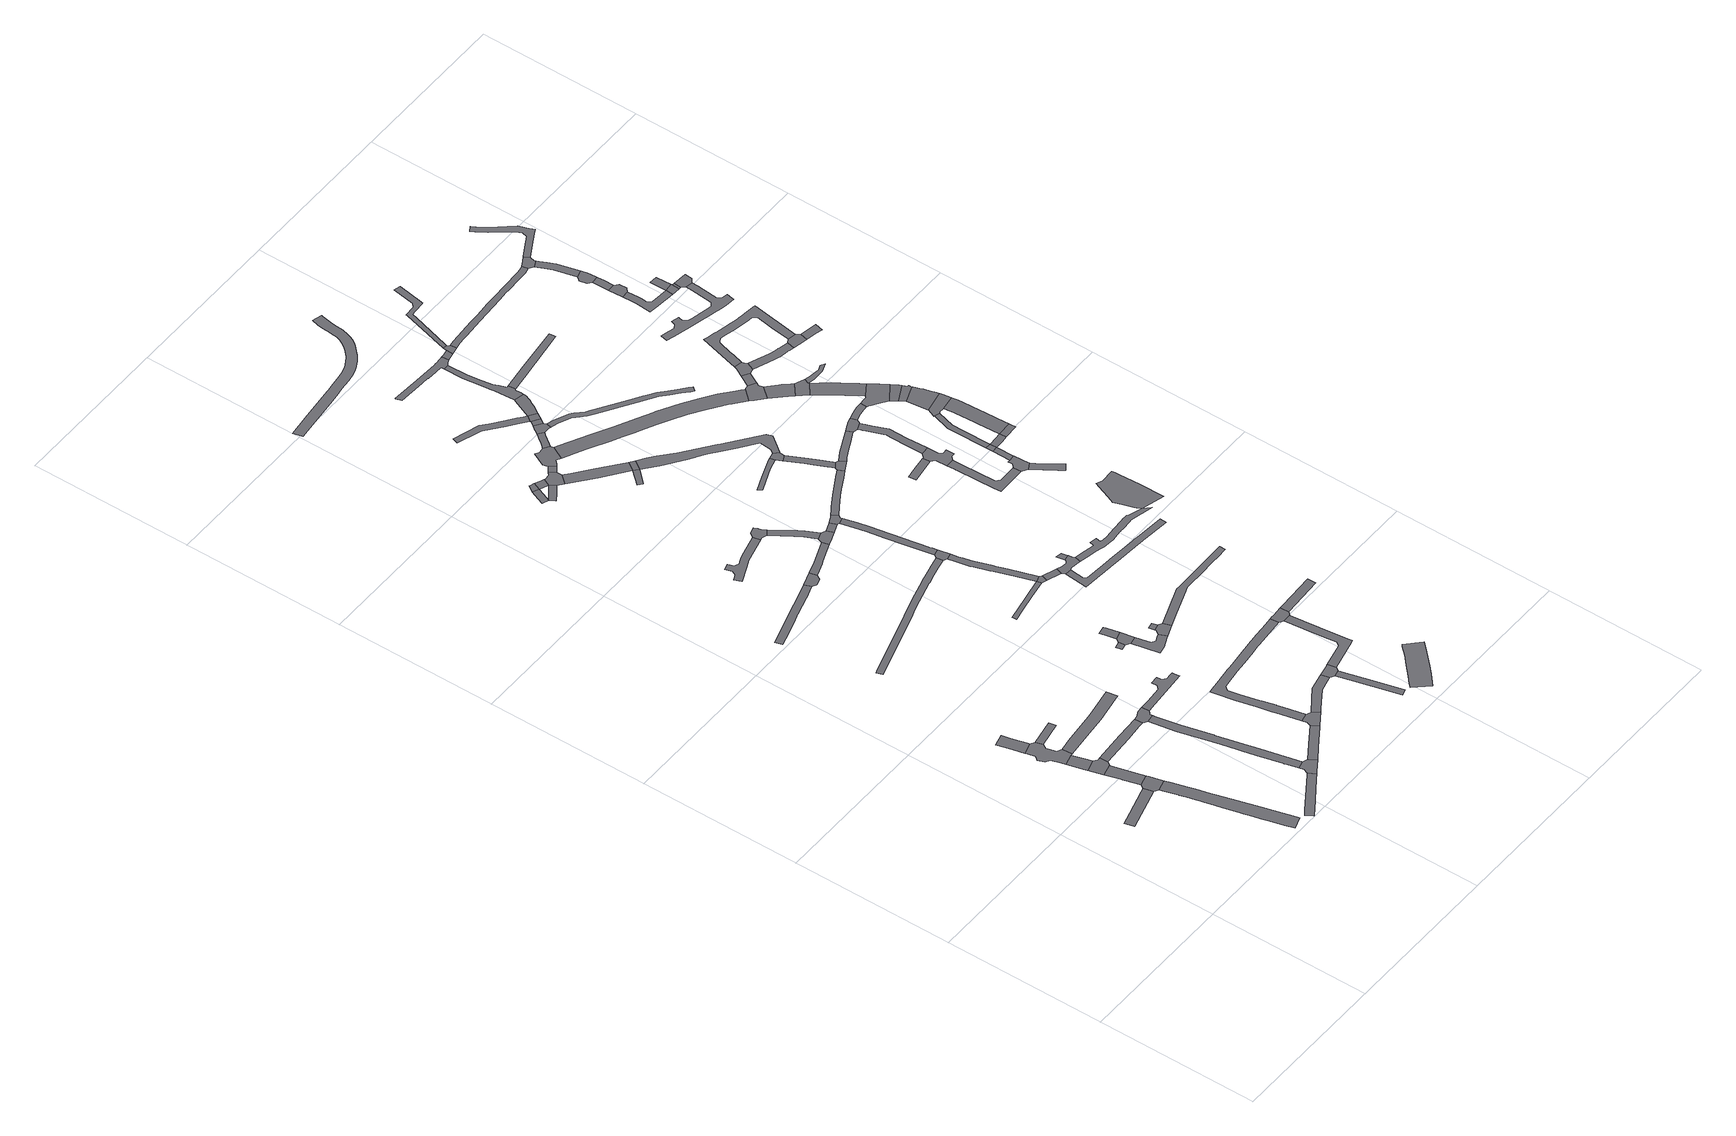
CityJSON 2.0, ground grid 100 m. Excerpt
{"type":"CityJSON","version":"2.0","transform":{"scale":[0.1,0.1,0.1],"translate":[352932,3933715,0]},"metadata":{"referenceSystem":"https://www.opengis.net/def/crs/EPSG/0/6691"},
"CityObjects":{
"road1":{"type":"Road","attributes":{"RoadStructureAttribute.sectionType":"1"},"geometry":[{"type":"MultiSurface","lod":"1","boundaries":[[[0,1,2,3,4,5]]]}]},
"road2":{"type":"Road","attributes":{"RoadStructureAttribute.sectionType":"1"},"geometry":[{"type":"MultiSurface","lod":"1","boundaries":[[[6,7,8,9,10,11,12,13,14,15,16,17,18,19,20,21,22,23,24,25,26,27,28,29,30,31,32,33,34,35]]]}]},
"road3":{"type":"Road","geometry":[{"type":"MultiSurface","lod":"1","boundaries":[[[36,2,1,6,35,37,38,39]]]}]},
"road4":{"type":"Road","attributes":{"RoadStructureAttribute.sectionType":"1"},"geometry":[{"type":"MultiSurface","lod":"1","boundaries":[[[40,41,42,43,44,45,46,36,39]]]}]},
"road5":{"type":"Road","attributes":{"RoadStructureAttribute.sectionType":"1"},"geometry":[{"type":"MultiSurface","lod":"1","boundaries":[[[47,48,49,50,51,52]]]}]},
"road6":{"type":"Road","geometry":[{"type":"MultiSurface","lod":"1","boundaries":[[[51,43,42,53,54,55,52]]]}]},
"road7":{"type":"Road","geometry":[{"type":"MultiSurface","lod":"1","boundaries":[[[56,57,58,59,60,61,62,63,64,65,66,67,68,69,70,49,48,71]]]}]},
"road8":{"type":"Road","attributes":{"RoadStructureAttribute.sectionType":"1"},"geometry":[{"type":"MultiSurface","lod":"1","boundaries":[[[62,72,73,74,75,76,77,78,79,63]]]}]},
"road9":{"type":"Road","attributes":{"RoadStructureAttribute.sectionType":"1"},"geometry":[{"type":"MultiSurface","lod":"1","boundaries":[[[60,80,81,61]]]}]},
"road10":{"type":"Road","attributes":{"RoadStructureAttribute.sectionType":"1"},"geometry":[{"type":"MultiSurface","lod":"1","boundaries":[[[82,83,84,85,86,87,88,89,90]]]}]},
"road11":{"type":"Road","attributes":{"RoadStructureAttribute.sectionType":"1"},"geometry":[{"type":"MultiSurface","lod":"1","boundaries":[[[53,91,92,93,94,95,96,54]]]}]},
"road12":{"type":"Road","attributes":{"RoadStructureAttribute.sectionType":"1"},"geometry":[{"type":"MultiSurface","lod":"1","boundaries":[[[97,98,99,100,101,102,103,56,71]]]}]},
"road13":{"type":"Road","geometry":[{"type":"MultiSurface","lod":"1","boundaries":[[[104,105,106,82,90,107,108,109,110,111]]]}]},
"road14":{"type":"Road","attributes":{"RoadStructureAttribute.sectionType":"1"},"geometry":[{"type":"MultiSurface","lod":"1","boundaries":[[[104,112,113,114,115,116,117,118,119,120,121,122,123,124,125,126,127,128,129,130,131,132,105]]]}]},
"road15":{"type":"Road","geometry":[{"type":"MultiSurface","lod":"1","boundaries":[[[94,121,120,133,134,135,136,137,138,95]]]}]},
"road16":{"type":"Road","attributes":{"RoadStructureAttribute.sectionType":"1"},"geometry":[{"type":"MultiSurface","lod":"1","boundaries":[[[139,140,141,142,143,144,145,146,147,148,149,150,151,152,153,154]]]}]},
"road17":{"type":"Road","attributes":{"RoadStructureAttribute.sectionType":"1"},"geometry":[{"type":"MultiSurface","lod":"1","boundaries":[[[110,155,156,157,158,159,111]]]}]},
"road18":{"type":"Road","attributes":{"RoadStructureAttribute.sectionType":"1"},"geometry":[{"type":"MultiSurface","lod":"1","boundaries":[[[160,161,162,163,164,165,166,167,168,169,170,171,172,173,136,135]]]}]},
"road19":{"type":"Road","attributes":{"RoadStructureAttribute.sectionType":"1"},"geometry":[{"type":"MultiSurface","lod":"1","boundaries":[[[174,175,176,177,178,179,180,181,182,183,184,185,186,187,188,189,190,191,192,193,194,195,196,197,198,199,200,201,202,203,204,205]]]}]},
"road20":{"type":"Road","geometry":[{"type":"MultiSurface","lod":"1","boundaries":[[[206,207,208,158,157,209,210]]]}]},
"road21":{"type":"Road","attributes":{"RoadStructureAttribute.sectionType":"1"},"geometry":[{"type":"MultiSurface","lod":"1","boundaries":[[[211,212,213,139,154,214]]]}]},
"road22":{"type":"Road","attributes":{"RoadStructureAttribute.sectionType":"1"},"geometry":[{"type":"MultiSurface","lod":"1","boundaries":[[[215,216,217,218,219,220,221,222,223,224,225,226,227,228,229,230]]]}]},
"road23":{"type":"Road","geometry":[{"type":"MultiSurface","lod":"1","boundaries":[[[231,232,233,234]]]}]},
"road24":{"type":"Road","attributes":{"RoadStructureAttribute.sectionType":"1"},"geometry":[{"type":"MultiSurface","lod":"1","boundaries":[[[235,236,237,238,210,209,239,240,241,242,243,244,245]]]}]},
"road25":{"type":"Road","attributes":{"RoadStructureAttribute.sectionType":"1"},"geometry":[{"type":"MultiSurface","lod":"1","boundaries":[[[246,247,248,249,250,251]]]}]},
"road26":{"type":"Road","geometry":[{"type":"MultiSurface","lod":"1","boundaries":[[[233,252,253,254,255,234]]]}]},
"road27":{"type":"Road","attributes":{"RoadStructureAttribute.sectionType":"1"},"geometry":[{"type":"MultiSurface","lod":"1","boundaries":[[[256,257,258,246,259,260,261,262,263]]]}]},
"road28":{"type":"Road","geometry":[{"type":"MultiSurface","lod":"1","boundaries":[[[264,265,249,248,266]]]}]},
"road29":{"type":"Road","attributes":{"RoadStructureAttribute.sectionType":"1"},"geometry":[{"type":"MultiSurface","lod":"1","boundaries":[[[267,268,269,270,255,254]]]}]},
"road30":{"type":"Road","attributes":{"RoadStructureAttribute.sectionType":"1"},"geometry":[{"type":"MultiSurface","lod":"1","boundaries":[[[271,272,273,274,275,276,277,278,279,280,281,282,283,284,285,286,287,288,289,207,206,290,291,292,293,294,295,296,297,298,299,300,301,302,303,304]]]}]},
"road31":{"type":"Road","attributes":{"RoadStructureAttribute.sectionType":"1"},"geometry":[{"type":"MultiSurface","lod":"1","boundaries":[[[305,306,213,212,307,308,309,310,311]]]}]},
"road32":{"type":"Road","attributes":{"RoadStructureAttribute.sectionType":"1"},"geometry":[{"type":"MultiSurface","lod":"1","boundaries":[[[312,313,314,315,253,252,316,317,318,319]]]}]},
"road33":{"type":"Road","attributes":{"RoadStructureAttribute.sectionType":"1"},"geometry":[{"type":"MultiSurface","lod":"1","boundaries":[[[320,321,263,322,323,266,248]]]}]},
"road34":{"type":"Road","attributes":{"RoadStructureAttribute.sectionType":"1"},"geometry":[{"type":"MultiSurface","lod":"1","boundaries":[[[229,324,325,326,327,328,329,330,331,332,230]]]}]},
"road35":{"type":"Road","attributes":{"RoadStructureAttribute.sectionType":"1"},"geometry":[{"type":"MultiSurface","lod":"1","boundaries":[[[333,334,335,336,337,338,339,340,341,342,343]]]}]},
"road36":{"type":"Road","geometry":[{"type":"MultiSurface","lod":"1","boundaries":[[[344,345,346,347,322,263,262,348,349]]]}]},
"road37":{"type":"Road","attributes":{"RoadStructureAttribute.sectionType":"1"},"geometry":[{"type":"MultiSurface","lod":"1","boundaries":[[[350,351,352,353,354,355,356]]]}]},
"road38":{"type":"Road","geometry":[{"type":"MultiSurface","lod":"1","boundaries":[[[244,353,352,357,358,359,360,245]]]}]},
"road39":{"type":"Road","geometry":[{"type":"MultiSurface","lod":"1","boundaries":[[[361,362,363,364]]]}]},
"road40":{"type":"Road","geometry":[{"type":"MultiSurface","lod":"1","boundaries":[[[361,364,365,312,319,366,367]]]}]},
"road41":{"type":"Road","attributes":{"RoadStructureAttribute.sectionType":"1"},"geometry":[{"type":"MultiSurface","lod":"1","boundaries":[[[368,369,370,326,325,371,372,373,374]]]}]},
"road42":{"type":"Road","attributes":{"RoadStructureAttribute.sectionType":"1"},"geometry":[{"type":"MultiSurface","lod":"1","boundaries":[[[344,375,376,345]]]}]},
"road43":{"type":"Road","geometry":[{"type":"MultiSurface","lod":"1","boundaries":[[[310,377,378,379,380,368,374,311]]]}]},
"road44":{"type":"Road","attributes":{"RoadStructureAttribute.sectionType":"1"},"geometry":[{"type":"MultiSurface","lod":"1","boundaries":[[[348,381,382,383,384,385,386,349]]]}]},
"road45":{"type":"Road","geometry":[{"type":"MultiSurface","lod":"1","boundaries":[[[376,375,387,388,389,390,391,392,393,394,395,396]]]}]},
"road46":{"type":"Road","attributes":{"RoadStructureAttribute.sectionType":"1"},"geometry":[{"type":"MultiSurface","lod":"1","boundaries":[[[397,379,378,398]]]}]},
"road47":{"type":"Road","geometry":[{"type":"MultiSurface","lod":"1","boundaries":[[[399,400,190,189,401,402]]]}]},
"road48":{"type":"Road","attributes":{"RoadStructureAttribute.sectionType":"1"},"geometry":[{"type":"MultiSurface","lod":"1","boundaries":[[[403,404,405,406,407,408,409,410,402,401,411,412,413,414,415,416,343,417]]]}]},
"road49":{"type":"Road","geometry":[{"type":"MultiSurface","lod":"1","boundaries":[[[343,342,418,419,420,417]]]}]},
"road50":{"type":"Road","attributes":{"RoadStructureAttribute.sectionType":"1"},"geometry":[{"type":"MultiSurface","lod":"1","boundaries":[[[382,421,422,423]]]}]},
"road51":{"type":"Road","attributes":{"RoadStructureAttribute.sectionType":"1"},"geometry":[{"type":"MultiSurface","lod":"1","boundaries":[[[424,425,426,427,428,429,400,399,430,431,432,433,434,435,436,437,438,439,440]]]}]},
"road52":{"type":"Road","attributes":{"RoadStructureAttribute.sectionType":"1"},"geometry":[{"type":"MultiSurface","lod":"1","boundaries":[[[419,441,442,443,444,420]]]}]},
"road53":{"type":"Road","geometry":[{"type":"MultiSurface","lod":"1","boundaries":[[[439,445,446,447,448,449,450,397,398,451,440]]]}]},
"road54":{"type":"Road","attributes":{"RoadStructureAttribute.sectionType":"1"},"geometry":[{"type":"MultiSurface","lod":"1","boundaries":[[[452,453,454,455,456,457,458,459,460,461,462,463,464,358,357]]]}]},
"road55":{"type":"Road","attributes":{"RoadStructureAttribute.sectionType":"1"},"geometry":[{"type":"MultiSurface","lod":"1","boundaries":[[[465,466,467,468,469,470,471,472,473,474,475,476,477,478,479,480,481]]]}]},
"road56":{"type":"Road","geometry":[{"type":"MultiSurface","lod":"1","boundaries":[[[482,383,382,423]]]}]},
"road57":{"type":"Road","attributes":{"RoadStructureAttribute.sectionType":"1"},"geometry":[{"type":"MultiSurface","lod":"1","boundaries":[[[483,484,485,486,487,488,489,490,491,492,493,494,495,496]]]}]},
"road58":{"type":"Road","attributes":{"RoadStructureAttribute.sectionType":"1"},"geometry":[{"type":"MultiSurface","lod":"1","boundaries":[[[497,498,499,500,501,393,392,502,503,504,505,506,507,508,509]]]}]},
"road59":{"type":"Road","attributes":{"RoadStructureAttribute.sectionType":"1"},"geometry":[{"type":"MultiSurface","lod":"1","boundaries":[[[510,511,512,513,514,515,516,517,518,519,520,521,522,523,524,525,526,527,528,529,530,531,532,533,534,535,536,537,538,539,540,541,542,543,544,545,546,547,548,549,550,551,552,553,554,555,556,557,558,559]]]}]},
"road60":{"type":"Road","geometry":[{"type":"MultiSurface","lod":"1","boundaries":[[[560,561,562,443,442,563,564,565,566,567,568,569,570,571]]]}]},
"road61":{"type":"Road","geometry":[{"type":"MultiSurface","lod":"1","boundaries":[[[303,459,458,572,573,574,575,576,577,304]]]}]},
"road62":{"type":"Road","geometry":[{"type":"MultiSurface","lod":"1","boundaries":[[[578,579,580,509,508,581,582,583,584]]]}]},
"road63":{"type":"Road","geometry":[{"type":"MultiSurface","lod":"1","boundaries":[[[570,585,586,587,588,571]]]}]},
"road64":{"type":"Road","attributes":{"RoadStructureAttribute.sectionType":"1"},"geometry":[{"type":"MultiSurface","lod":"1","boundaries":[[[589,590,578,584]]]}]},
"road65":{"type":"Road","attributes":{"RoadStructureAttribute.sectionType":"1"},"geometry":[{"type":"MultiSurface","lod":"1","boundaries":[[[366,591,592,593,594,595,596,597,598,599,600,601,602,603,604,605,606,607,367]]]}]},
"road66":{"type":"Road","geometry":[{"type":"MultiSurface","lod":"1","boundaries":[[[590,589,608,609,610,483,496]]]}]},
"road67":{"type":"Road","attributes":{"RoadStructureAttribute.sectionType":"1"},"geometry":[{"type":"MultiSurface","lod":"1","boundaries":[[[611,612,613,614,615,616,617]]]}]},
"road68":{"type":"Road","attributes":{"RoadStructureAttribute.sectionType":"1"},"geometry":[{"type":"MultiSurface","lod":"1","boundaries":[[[446,618,619,620,621,622,623,624,625,626,627,628,447]]]}]},
"road69":{"type":"Road","attributes":{"RoadStructureAttribute.sectionType":"1"},"geometry":[{"type":"MultiSurface","lod":"1","boundaries":[[[629,630,631,632,633,634,635,636,637,638,639,640,641,642,643,644,645,646,647,648,649,650,482,423]]]}]},
"road70":{"type":"Road","attributes":{"RoadStructureAttribute.sectionType":"1"},"geometry":[{"type":"MultiSurface","lod":"1","boundaries":[[[651,652,653,654,655,656,657,658,659,660,661,662,663,664,665,666,667,668,669,670]]]}]},
"road71":{"type":"Road","attributes":{"RoadStructureAttribute.sectionType":"1"},"geometry":[{"type":"MultiSurface","lod":"1","boundaries":[[[671,672,483,610,673,674,675,676,677,678,679,680,681,682]]]}]},
"road72":{"type":"Road","attributes":{"RoadStructureAttribute.sectionType":"1"},"geometry":[{"type":"MultiSurface","lod":"1","boundaries":[[[683,684,685,574,573,686]]]}]},
"road73":{"type":"Road","attributes":{"RoadStructureAttribute.sectionType":"1"},"geometry":[{"type":"MultiSurface","lod":"1","boundaries":[[[687,688,689,690,691,692,693,694,695,565,564,696,697,698,699,700,701,702,703]]]}]},
"road74":{"type":"Road","geometry":[{"type":"MultiSurface","lod":"1","boundaries":[[[704,705,642,641,611,617,706]]]}]},
"road75":{"type":"Road","geometry":[{"type":"MultiSurface","lod":"1","boundaries":[[[707,708,709,710,711,712,713,714,715,716,717,718,667,666,719,720,721,722,723,724,725,726,727,671,682]]]}]},
"road76":{"type":"Road","attributes":{"RoadStructureAttribute.sectionType":"1"},"geometry":[{"type":"MultiSurface","lod":"1","boundaries":[[[728,729,730,731,732,733,734,735,736,737,738,739,740,741,742,743,744,745,746,747,748,749,750,751,752,753,754,755,756,757,758,391,390]]]}]},
"road77":{"type":"Road","attributes":{"RoadStructureAttribute.sectionType":"1"},"geometry":[{"type":"MultiSurface","lod":"1","boundaries":[[[759,760,761,762,763,764,765,766,767,704,706]]]}]},
"road78":{"type":"Road","geometry":[{"type":"MultiSurface","lod":"1","boundaries":[[[623,768,769,770,771,772,773,774,764,763,624]]]}]},
"road79":{"type":"Road","attributes":{"RoadStructureAttribute.sectionType":"1"},"geometry":[{"type":"MultiSurface","lod":"1","boundaries":[[[775,776,777,778,779,780,781,782,783,784,785,786,787,788,789,790,791,792,793,568,567,794,795,796,797,798,799,800,801,802,803,804,805,806,807,808,809,810,811]]]}]},
"road80":{"type":"Road","attributes":{"RoadStructureAttribute.sectionType":"1"},"geometry":[{"type":"MultiSurface","lod":"1","boundaries":[[[582,812,813,814,815,816,817,818,819,820,821,822,823,824,825,826,827,828,829,830,831,832,833,834,835,836,837,838,839,583]]]}]},
"road81":{"type":"Road","geometry":[{"type":"MultiSurface","lod":"1","boundaries":[[[669,840,841,842,670]]]}]},
"road82":{"type":"Road","attributes":{"RoadStructureAttribute.sectionType":"1"},"geometry":[{"type":"MultiSurface","lod":"1","boundaries":[[[843,844,845,846,847,848]]]}]},
"road83":{"type":"Road","geometry":[{"type":"MultiSurface","lod":"1","boundaries":[[[840,849,850,851,852,853,841]]]}]},
"road84":{"type":"Road","attributes":{"RoadStructureAttribute.sectionType":"1"},"geometry":[{"type":"MultiSurface","lod":"1","boundaries":[[[771,854,855,856,857,858,859,860,861,862,863,864,865,866,867,868,772]]]}]},
"road85":{"type":"Road","attributes":{"RoadStructureAttribute.sectionType":"1"},"geometry":[{"type":"MultiSurface","lod":"1","boundaries":[[[869,870,871,872,712,711]]]}]},
"road86":{"type":"Road","attributes":{"RoadStructureAttribute.sectionType":"1"},"geometry":[{"type":"MultiSurface","lod":"1","boundaries":[[[873,874,875,876,877,878,879,880,881,882,883,884,885,886,887]]]}]},
"road87":{"type":"Road","geometry":[{"type":"MultiSurface","lod":"1","boundaries":[[[879,888,889,890,891,892,893,894,895,896,897,898,848,847,899,880]]]}]},
"road88":{"type":"Road","attributes":{"RoadStructureAttribute.sectionType":"1"},"geometry":[{"type":"MultiSurface","lod":"1","boundaries":[[[900,901,902,903,904,905,906,907,908,909,910,911,912,913,914,915,916,917,897,896,895]]]}]},
"road89":{"type":"Road","attributes":{"RoadStructureAttribute.sectionType":"1"},"geometry":[{"type":"MultiSurface","lod":"1","boundaries":[[[852,918,919,920,921,922,923,924,925,926,927,928,929,930,853]]]}]},
"road90":{"type":"Road","geometry":[{"type":"MultiSurface","lod":"1","boundaries":[[[908,931,932,933,934,863,862,909]]]}]},
"road91":{"type":"Road","attributes":{"RoadStructureAttribute.sectionType":"1"},"geometry":[{"type":"MultiSurface","lod":"1","boundaries":[[[935,936,937,938,939,940,941,942,943,944,945,946,947,948,775,949]]]}]},
"road92":{"type":"Road","geometry":[{"type":"MultiSurface","lod":"1","boundaries":[[[886,950,951,952,953,954,955,956,957,958,959,887]]]}]},
"road93":{"type":"Road","geometry":[{"type":"MultiSurface","lod":"1","boundaries":[[[960,961,962,963,747,746,964,965]]]}]},
"road94":{"type":"Road","attributes":{"RoadStructureAttribute.sectionType":"1"},"geometry":[{"type":"MultiSurface","lod":"1","boundaries":[[[966,967,968,951,950,969,970]]]}]},
"road95":{"type":"Road","attributes":{"RoadStructureAttribute.sectionType":"1"},"geometry":[{"type":"MultiSurface","lod":"1","boundaries":[[[971,972,973,974,955,954]]]}]},
"road96":{"type":"Road","geometry":[{"type":"MultiSurface","lod":"1","boundaries":[[[975,974,973,976]]]}]},
"road97":{"type":"Road","attributes":{"RoadStructureAttribute.sectionType":"1"},"geometry":[{"type":"MultiSurface","lod":"1","boundaries":[[[977,978,979,980,981,932,931,982,983,984,985,986,987,988]]]}]},
"road98":{"type":"Road","attributes":{"RoadStructureAttribute.sectionType":"1"},"geometry":[{"type":"MultiSurface","lod":"1","boundaries":[[[989,990,991,992,993,994,995,996,997,998,960,965]]]}]},
"road99":{"type":"Road","attributes":{"RoadStructureAttribute.sectionType":"1"},"geometry":[{"type":"MultiSurface","lod":"1","boundaries":[[[963,962,999,1000,1001]]]}]},
"road100":{"type":"Road","attributes":{"RoadStructureAttribute.sectionType":"1"},"geometry":[{"type":"MultiSurface","lod":"1","boundaries":[[[1002,1003,976,973,1004,1005]]]}]},
"road101":{"type":"Road","attributes":{"RoadStructureAttribute.sectionType":"1"},"geometry":[{"type":"MultiSurface","lod":"1","boundaries":[[[1006,1007,1008,975,976,1009,1010,1011,1012]]]}]},
"road102":{"type":"Road","geometry":[{"type":"MultiSurface","lod":"1","boundaries":[[[1013,994,993,1014,1015,1016]]]}]},
"road103":{"type":"Road","attributes":{"RoadStructureAttribute.sectionType":"1"},"geometry":[{"type":"MultiSurface","lod":"1","boundaries":[[[1017,1018,1019,1020,1021,1022,1023,1024,1025,1026,1027,1028,851,850,1029,1030,1031,1032,1033,1034,1035,1036,1037,1038,1039]]]}]},
"road104":{"type":"Road","geometry":[{"type":"MultiSurface","lod":"1","boundaries":[[[1000,1040,1041,1042,1043,1044,1045,1046,1001]]]}]},
"road105":{"type":"Road","attributes":{"RoadStructureAttribute.sectionType":"1"},"geometry":[{"type":"MultiSurface","lod":"1","boundaries":[[[1047,1048,1049,1050,1015,1014,1051,1052,1053,1054,1055]]]}]},
"road106":{"type":"Road","geometry":[{"type":"MultiSurface","lod":"1","boundaries":[[[1056,1057,1002,1005]]]}]},
"road107":{"type":"Road","geometry":[{"type":"MultiSurface","lod":"1","boundaries":[[[987,1058,1059,1060,1061,1062,1063,1055,1054,1064,1065,988]]]}]},
"road108":{"type":"Road","attributes":{"RoadStructureAttribute.sectionType":"1"},"geometry":[{"type":"MultiSurface","lod":"1","boundaries":[[[1066,1067,1068,1069,1070,1071,1072,1073,1074,1075,1076,1077,1002,1057]]]}]},
"road109":{"type":"Road","geometry":[{"type":"MultiSurface","lod":"1","boundaries":[[[1011,1078,1079,1072,1071,1080,1081,1082,1083,1084,1085,1086,1087,1012]]]}]},
"road110":{"type":"Road","geometry":[{"type":"MultiSurface","lod":"1","boundaries":[[[1016,1088,1089,1090,1091,1092,1093,1094,1095,1096,1013]]]}]},
"road111":{"type":"Road","attributes":{"RoadStructureAttribute.sectionType":"1"},"geometry":[{"type":"MultiSurface","lod":"1","boundaries":[[[1097,1098,1099,1100,1101,1102,1062,1061]]]}]},
"road112":{"type":"Road","geometry":[{"type":"MultiSurface","lod":"1","boundaries":[[[1103,1104,1105,1100,1099,1106,1107]]]}]},
"road113":{"type":"Road","attributes":{"RoadStructureAttribute.sectionType":"1"},"geometry":[{"type":"MultiSurface","lod":"1","boundaries":[[[1106,1108,1109,1084,1083,1110,1111,1112,1113,1114,1115,1116,1117,1107]]]}]},
"road114":{"type":"Road","attributes":{"RoadStructureAttribute.sectionType":"1"},"geometry":[{"type":"MultiSurface","lod":"1","boundaries":[[[1118,1119,1120,1121,1122,1123,1124,1125,1041,1040,1126,1127,1128,1129,1130,1131,1132,1133]]]}]},
"road115":{"type":"Road","attributes":{"RoadStructureAttribute.sectionType":"1"},"geometry":[{"type":"MultiSurface","lod":"1","boundaries":[[[1134,1135,1136,1137,1138,1139,1140,1141,1142,1143,1144,1145,1146,1147,1148,1149,1150,1151,1152,1153,1154,1155,1156,1157,1158,1159,1160,1161,1162,1163,1044,1043]]]}]},
"road116":{"type":"Road","attributes":{"RoadStructureAttribute.sectionType":"1"},"geometry":[{"type":"MultiSurface","lod":"1","boundaries":[[[1164,1165,1166,1167,1168,1169,1170,1171,1172,1173,1174,1175,1176,1177,1178,1179,1180,1181,1182,1183,1184,1185,1186,1187,1188,1189,1190,1191,1192,1193]]]}]},
"road117":{"type":"Road","geometry":[{"type":"MultiSurface","lod":"1","boundaries":[[[1194,1148,1147,1118,1133,1195,1196]]]}]},
"road118":{"type":"Road","attributes":{"RoadStructureAttribute.sectionType":"1"},"geometry":[{"type":"MultiSurface","lod":"1","boundaries":[[[1197,1198,1199,1200,1201,1202]]]}]},
"road119":{"type":"Road","attributes":{"RoadStructureAttribute.sectionType":"1"},"geometry":[{"type":"MultiSurface","lod":"1","boundaries":[[[1203,1204,1205,1206,1207,1198,1197,1208,1209,1210,1211,1212]]]}]},
"road120":{"type":"Road","attributes":{"RoadStructureAttribute.sectionType":"1"},"geometry":[{"type":"MultiSurface","lod":"1","boundaries":[[[1201,1213,1214,1215,1202]]]}]},
"road121":{"type":"Road","attributes":{"RoadStructureAttribute.sectionType":"1"},"geometry":[{"type":"MultiSurface","lod":"1","boundaries":[[[1214,1216,1217,1218,1219,1220,1221,1215]]]}]},
"road122":{"type":"Road","geometry":[{"type":"MultiSurface","lod":"1","boundaries":[[[1222,1039,1038,1223,1224,1225,1226,1227]]]}]},
"road123":{"type":"Road","attributes":{"RoadStructureAttribute.sectionType":"1"},"geometry":[{"type":"MultiSurface","lod":"1","boundaries":[[[1228,1229,1219,1218,1230,1231,1232,1233,1234,1224,1223]]]}]},
"road124":{"type":"Road","attributes":{"RoadStructureAttribute.sectionType":"1"},"geometry":[{"type":"MultiSurface","lod":"1","boundaries":[[[1235,1236,1237,1238,1239,1194,1196]]]}]},
"road125":{"type":"Road","geometry":[{"type":"MultiSurface","lod":"1","boundaries":[[[1240,1241,1242,1203,1212]]]}]},
"road126":{"type":"Road","attributes":{"RoadStructureAttribute.sectionType":"1"},"geometry":[{"type":"MultiSurface","lod":"1","boundaries":[[[1243,1244,1203,1242]]]}]},
"road127":{"type":"Road","attributes":{"RoadStructureAttribute.sectionType":"1"},"geometry":[{"type":"MultiSurface","lod":"1","boundaries":[[[1241,1240,1245,1246]]]}]},
"road128":{"type":"Road","attributes":{"RoadStructureAttribute.sectionType":"1"},"geometry":[{"type":"MultiSurface","lod":"1","boundaries":[[[1247,1246,1245,1193,1192,1248,1249]]]}]},
"road129":{"type":"Road","attributes":{"RoadStructureAttribute.sectionType":"1"},"geometry":[{"type":"MultiSurface","lod":"1","boundaries":[[[1226,1250,1251,1252,1253,1254,1255,1256,1257,1258,1259,1260,1261,1262,1263,1264,1265,1227]]]}]}
},
"vertices":[
[285,720,0],[554,793,0],[541,853,0],[513,846,0],[348,800,0],[269,779,0],
[580,778,0],[586,758,0],[611,672,0],[612,669,0],[623,630,0],[637,576,0],[638,574,0],[654,509,0],[655,506,0],[674,427,0],[695,338,0],[701,311,0],[707,290,0],[717,251,0],[726,216,0],[735,183,0],[765,76,0],[778,30,0],[855,56,0],[850,73,0],[815,203,0],[797,271,0],[761,402,0],[730,513,0],[730,514,0],[721,546,0],[698,629,0],[687,671,0],[662,761,0],[652,798,0],
[556,877,0],[644,826,0],[629,881,0],[625,896,0],
[617,925,0],[573,1090,0],[571,1097,0],[499,1079,0],[523,992,0],[527,979,0],[549,905,0],
[535,1229,0],[513,1306,0],[442,1287,0],[469,1191,0],[474,1170,0],[546,1190,0],
[589,1122,0],[586,1172,0],[570,1171,0],
[520,1371,0],[493,1385,0],[477,1434,0],[475,1444,0],[491,1473,0],[478,1515,0],[452,1531,0],[380,1511,0],[384,1497,0],[396,1453,0],[376,1427,0],[390,1387,0],[417,1373,0],[428,1336,0],[440,1295,0],[526,1308,0],
[446,1550,0],[429,1621,0],[421,1650,0],[412,1691,0],[338,1673,0],[349,1633,0],[363,1574,0],[372,1537,0],
[646,1501,0],[638,1545,0],
[1148,223,0],[1134,213,0],[918,70,0],[883,46,0],[911,4,0],[1005,67,0],[1012,72,0],[1133,153,0],[1170,178,0],
[684,1128,0],[787,1135,0],[899,1143,0],[932,1145,0],[929,1195,0],[784,1186,0],
[701,1325,0],[818,1336,0],[1015,1369,0],[1003,1437,0],[849,1411,0],[797,1402,0],[596,1382,0],
[1201,291,0],[1151,279,0],[1158,250,0],[1176,182,0],[1227,216,0],[1251,232,0],[1258,236,0],[1229,280,0],
[1145,530,0],[1138,558,0],[1122,624,0],[1109,680,0],[1084,784,0],[1083,786,0],[1037,977,0],[1009,1123,0],[1007,1136,0],[957,1127,0],[988,965,0],[1036,763,0],[1038,753,0],[1039,752,0],[1058,671,0],[1069,625,0],[1077,591,0],[1094,519,0],[1130,366,0],[1131,362,0],[1135,345,0],
[1004,1151,0],[1014,1161,0],[1025,1172,0],[1022,1217,0],[987,1215,0],[949,1197,0],
[699,3200,0],[633,3179,0],[629,3177,0],[582,3163,0],[519,3145,0],[368,3100,0],[261,3068,0],[274,3025,0],[316,3037,0],[436,3073,0],[486,3088,0],[502,3093,0],[624,3129,0],[645,3135,0],[655,3139,0],[713,3157,0],
[1337,289,0],[1461,373,0],[1470,378,0],[1442,420,0],[1323,342,0],
[1081,1175,0],[1122,1179,0],[1330,1196,0],[1328,1212,0],[1325,1240,0],[1302,1239,0],[1275,1237,0],[1252,1256,0],[1250,1287,0],[1201,1284,0],[1203,1249,0],[1182,1228,0],[1077,1220,0],[1035,1218,0],
[408,2464,0],[432,2471,0],[472,2483,0],[542,2505,0],[553,2508,0],[613,2527,0],[674,2545,0],[840,2596,0],[877,2608,0],[962,2634,0],[1097,2671,0],[1104,2673,0],[1105,2673,0],[1163,2687,0],[1222,2702,0],[1281,2714,0],[1275,2755,0],[1212,2741,0],[1211,2741,0],[1164,2729,0],[1094,2712,0],[1064,2704,0],[1056,2701,0],[1020,2691,0],[951,2672,0],[828,2634,0],[800,2625,0],[689,2592,0],[538,2546,0],[513,2538,0],[417,2509,0],[396,2502,0],
[1496,487,0],[1446,475,0],[1452,448,0],[1556,437,0],[1524,476,0],
[783,3156,0],[797,3184,0],[787,3229,0],[739,3145,0],
[681,3591,0],[657,3583,0],[647,3579,0],[620,3567,0],[592,3579,0],[580,3615,0],[543,3603,0],[555,3562,0],[543,3535,0],[507,3520,0],[525,3477,0],[626,3520,0],[673,3541,0],[693,3548,0],[834,3583,0],[823,3626,0],
[1301,1595,0],[1309,1557,0],[1347,1565,0],[1339,1604,0],
[1766,597,0],[1673,576,0],[1670,574,0],[1608,533,0],[1565,443,0],[1569,445,0],[1575,449,0],[1694,529,0],[1781,549,0],[1793,552,0],[1781,600,0],
[404,4659,0],[427,4711,0],[443,4749,0],[405,4767,0],[382,4712,0],[366,4674,0],
[1372,1549,0],[1422,1559,0],[1405,1640,0],[1355,1629,0],
[473,4708,0],[455,4695,0],[442,4685,0],[426,4624,0],[473,4657,0],[509,4682,0],[521,4691,0],[497,4725,0],
[446,4801,0],[433,4807,0],[461,4795,0],
[1387,1722,0],[1384,1736,0],[1335,1727,0],[1342,1696,0],
[1910,1058,0],[1866,1054,0],[1821,1051,0],[1764,1046,0],[1760,1046,0],[1650,1033,0],[1587,1026,0],[1533,1020,0],[1519,1019,0],[1403,1005,0],[1353,999,0],[1341,997,0],[1332,995,0],[1338,960,0],[1357,851,0],[1386,728,0],[1406,643,0],[1411,621,0],[1429,548,0],[1465,620,0],[1458,651,0],[1457,656,0],[1437,737,0],[1434,749,0],[1406,859,0],[1394,930,0],[1412,955,0],[1538,970,0],[1608,978,0],[1702,988,0],[1753,994,0],[1765,995,0],[1962,1012,0],[1956,1062,0],
[865,3254,0],[789,3230,0],[805,3186,0],[881,3214,0],[900,3222,0],[1020,3269,0],[1010,3311,0],
[1514,1472,0],[1497,1465,0],[1467,1452,0],[1442,1466,0],[1407,1381,0],[1456,1391,0],[1516,1418,0],[1532,1424,0],
[447,4747,0],[469,4738,0],[517,4770,0],[501,4778,0],
[848,3587,0],[878,3576,0],[914,3601,0],[897,3627,0],[894,3631,0],[891,3645,0],[884,3667,0],[839,3653,0],[824,3628,0],
[1335,2202,0],[1223,2181,0],[1180,2172,0],[1157,2168,0],[1155,2167,0],[1157,2159,0],[1160,2140,0],[1228,2154,0],[1340,2175,0],[1456,2196,0],[1448,2223,0],
[601,4749,0],[574,4785,0],[554,4770,0],[525,4767,0],[554,4664,0],[598,4717,0],
[1955,173,0],[1913,338,0],[1858,544,0],[1818,535,0],[1839,455,0],[1873,327,0],[1916,163,0],
[1874,568,0],[1863,618,0],[1857,617,0],[1851,615,0],
[1566,1515,0],[1559,1548,0],[1520,1540,0],[1527,1506,0],
[1529,1496,0],[1610,1453,0],[1592,1500,0],
[1063,3356,0],[1027,3434,0],[1004,3467,0],[958,3455,0],[959,3453,0],[988,3410,0],[1020,3340,0],
[636,4776,0],[608,4812,0],
[1042,3277,0],[1109,3303,0],[1093,3344,0],[1073,3352,0],
[696,4549,0],[849,4435,0],[885,4487,0],[861,4504,0],[737,4607,0],[639,4684,0],
[649,4786,0],[667,4805,0],[672,4806,0],[697,4792,0],[741,4873,0],[735,4891,0],[700,4917,0],[665,4911,0],[641,4923,0],[600,4843,0],
[1151,3367,0],[1167,3326,0],
[1328,2783,0],[1289,2775,0],[1304,2703,0],[1343,2711,0],
[1453,2346,0],[1426,2424,0],[1412,2463,0],[1406,2481,0],[1371,2585,0],[1368,2597,0],[1358,2643,0],[1352,2667,0],[1313,2658,0],[1332,2574,0],[1339,2554,0],[1368,2467,0],[1374,2449,0],[1414,2333,0],[1486,2238,0],
[1470,2191,0],[1486,2185,0],[1499,2223,0],
[777,4351,0],[802,4329,0],[878,4411,0],
[1200,3236,0],[1216,3171,0],[1236,3056,0],[1255,2956,0],[1274,2851,0],[1282,2808,0],[1322,2816,0],[1320,2823,0],[1316,2846,0],[1310,2879,0],[1300,2932,0],[1294,2963,0],[1275,3063,0],[1256,3179,0],[1239,3249,0],[1220,3330,0],[1181,3320,0],
[1569,2156,0],[1574,2154,0],[1587,2193,0],[1582,2194,0],
[1217,3341,0],[1225,3359,0],[1202,3394,0],[1190,3386,0],[1176,3378,0],[1171,3376,0],[1171,3325,0],
[2067,613,0],[2084,617,0],[2083,627,0],[2082,631,0],[2069,743,0],[2060,817,0],[2038,995,0],[1988,993,0],[2008,824,0],[2010,809,0],[2017,749,0],[2027,676,0],[2009,651,0],
[2207,379,0],[2161,331,0],[2147,317,0],[2144,315,0],[2126,296,0],[2091,264,0],[2048,224,0],[2006,185,0],[1985,165,0],[2063,74,0],[2087,95,0],[2088,95,0],[2131,135,0],[2176,176,0],[2246,248,0],[2303,305,0],[2216,388,0],
[916,4466,0],
[847,5122,0],[829,5136,0],[802,5158,0],[743,5203,0],[680,5252,0],[637,5286,0],[476,5339,0],[465,5305,0],[596,5258,0],[601,5256,0],[616,5251,0],[718,5169,0],[776,5124,0],[821,5089,0],
[749,4977,0],[744,4970,0],[726,4945,0],[722,4940,0],[717,4934,0],[753,4916,0],[763,4930,0],[766,4933,0],[770,4938,0],[787,4962,0],[790,4966,0],[802,4979,0],[768,5003,0],
[30,5989,0],[38,5990,0],[42,5990,0],[320,6019,0],[386,6028,0],[428,6034,0],[497,6041,0],[520,6043,0],[542,6048,0],[582,6061,0],[604,6070,0],[623,6080,0],[642,6090,0],[677,6117,0],[713,6154,0],[736,6178,0],[756,6207,0],[763,6224,0],[775,6254,0],[784,6292,0],[788,6349,0],[792,6375,0],[802,6435,0],[804,6444,0],[746,6460,0],[736,6416,0],[732,6383,0],[729,6353,0],[726,6322,0],[722,6286,0],[714,6260,0],[696,6227,0],[680,6205,0],[665,6188,0],[645,6169,0],[639,6163,0],[624,6150,0],[609,6142,0],[577,6123,0],[550,6112,0],[522,6105,0],[493,6100,0],[409,6091,0],[392,6089,0],[380,6087,0],[367,6085,0],[265,6074,0],[159,6063,0],[4,6045,0],[20,5987,0],
[1666,2188,0],[1650,2176,0],[1620,2182,0],[1585,2138,0],[1585,2131,0],[1625,2128,0],[1640,2137,0],[1706,2125,0],[1713,2165,0],[1707,2183,0],[1703,2204,0],[1668,2198,0],
[2040,997,0],[2057,1016,0],[2054,1067,0],[2023,1066,0],[1989,1064,0],[1974,1064,0],
[805,5056,0],[786,5030,0],[785,5028,0],[840,4978,0],[850,4975,0],[859,5006,0],[851,5023,0],
[1700,2218,0],[1696,2243,0],[1659,2248,0],[1657,2249,0],
[872,5055,0],[826,5085,0],
[1701,1488,0],[1856,1545,0],[1885,1555,0],[1937,1556,0],[1998,1557,0],[2133,1560,0],[2158,1560,0],[2233,1563,0],[2233,1599,0],[2157,1598,0],[2144,1597,0],[1997,1594,0],[1992,1594,0],[1864,1591,0],[1851,1591,0],[1851,1594,0],[1843,1594,0],
[873,5057,0],[879,5066,0],[895,5093,0],
[1353,3904,0],[1340,3901,0],[1211,3853,0],[1123,3818,0],[1141,3795,0],[1290,3855,0],[1360,3873,0],
[1277,3393,0],[1348,3439,0],[1389,3462,0],[1467,3505,0],[1488,3517,0],[1513,3530,0],[1493,3565,0],[1448,3541,0],[1327,3474,0],[1252,3426,0],[1235,3415,0],
[950,4351,0],[963,4340,0],[1089,4250,0],[1125,4226,0],[1128,4224,0],[1182,4188,0],[1207,4171,0],[1220,4161,0],[1315,4086,0],[1415,4013,0],[1409,3949,0],[1407,3934,0],[1390,3912,0],[1419,3889,0],[1463,3946,0],[1497,3991,0],[1485,4025,0],[1276,4184,0],[1272,4187,0],[1096,4323,0],[1013,4398,0],[967,4430,0],
[916,5749,0],[911,5748,0],[878,5745,0],[874,5745,0],[874,5746,0],[863,5746,0],[713,5754,0],[537,5763,0],[537,5761,0],[546,5724,0],[711,5716,0],[763,5713,0],[763,5711,0],[820,5708,0],[866,5706,0],[867,5687,0],[901,5688,0],[915,5699,0],[935,5706,0],[931,5750,0],
[902,5248,0],[900,5242,0],[925,5141,0],[937,5161,0],[945,5176,0],[949,5185,0],[952,5191,0],[956,5202,0],[959,5208,0],[961,5214,0],[964,5227,0],[965,5236,0],
[2314,1079,0],[2239,1076,0],[2077,1068,0],[2317,1029,0],
[2034,1990,0],[2008,1993,0],[1994,1994,0],[1930,1999,0],[1874,2004,0],[1834,2007,0],[1757,2014,0],[1630,2025,0],[1617,2040,0],[1573,1989,0],[1813,1969,0],[1830,1968,0],[1923,1960,0],[2030,1951,0],[2049,1949,0],[2211,1934,0],[2215,1974,0],
[1414,3855,0],[1416,3885,0],[1378,3837,0],
[966,5242,0],[967,5258,0],[963,5280,0],[966,5291,0],[971,5294,0],[966,5339,0],[954,5337,0],[951,5346,0],[939,5380,0],[927,5413,0],[911,5501,0],[905,5568,0],[869,5565,0],[875,5512,0],[876,5503,0],[877,5496,0],[890,5407,0],[891,5400,0],[895,5375,0],[897,5334,0],[900,5282,0],
[740,4769,0],[768,4757,0],[835,4724,0],[962,4656,0],[976,4649,0],[1004,4634,0],[1017,4627,0],[1080,4596,0],[1116,4578,0],[1204,4535,0],[1273,4496,0],[1359,4448,0],[1440,4395,0],[1519,4339,0],[1526,4334,0],[1555,4312,0],[1562,4306,0],[1596,4277,0],[1631,4248,0],[1689,4315,0],[1674,4329,0],[1654,4346,0],[1575,4411,0],[1492,4469,0],[1405,4525,0],[1275,4597,0],[1264,4603,0],[1183,4644,0],[1051,4711,0],[933,4772,0],[767,4858,0],
[1430,3733,0],[1452,3688,0],[1482,3620,0],[1493,3598,0],[1500,3585,0],[1533,3607,0],[1527,3619,0],[1490,3705,0],[1462,3760,0],
[1544,3547,0],[1560,3556,0],[1562,3557,0],[1575,3565,0],[1554,3599,0],[1554,3600,0],[1535,3605,0],
[2220,2097,0],[2138,2124,0],[2129,2131,0],[2126,2132,0],[2115,2132,0],[2099,2133,0],[2075,2132,0],[2012,2128,0],[1936,2123,0],[1911,2124,0],[1909,2124,0],[1889,2128,0],[1895,2160,0],[1850,2168,0],[1844,2138,0],[1830,2141,0],[1797,2149,0],[1790,2150,0],[1784,2152,0],[1769,2113,0],[1776,2112,0],[1779,2110,0],[1789,2109,0],[1821,2102,0],[1857,2092,0],[1870,2090,0],[1904,2084,0],[1923,2083,0],[1936,2082,0],[1939,2081,0],[2007,2087,0],[2014,2088,0],[2020,2088,0],[2033,2088,0],[2100,2092,0],[2115,2092,0],[2256,2058,0],
[895,4962,0],[972,4928,0],[989,4913,0],[1033,4870,0],[1072,4846,0],[1273,4718,0],[1374,4651,0],[1375,4650,0],[1418,4612,0],[1466,4570,0],[1505,4535,0],[1523,4522,0],[1542,4548,0],[1525,4560,0],[1523,4562,0],[1489,4592,0],[1439,4636,0],[1394,4676,0],[1341,4711,0],[1330,4718,0],[1290,4745,0],[1094,4868,0],[1075,4881,0],[1054,4895,0],[1011,4937,0],[989,4955,0],[976,4961,0],[906,4992,0],
[986,5718,0],[986,5757,0],[951,5752,0],
[1734,3239,0],[1676,3231,0],[1682,3186,0],[1738,3194,0],[1837,3208,0],[1831,3252,0],
[1022,5726,0],[1034,5728,0],[1028,5765,0],[1013,5778,0],[993,5784,0],
[1595,3577,0],[1626,3596,0],[1640,3603,0],[1670,3617,0],[1671,3618,0],[1691,3627,0],[1752,3658,0],[1756,3659,0],[1773,3667,0],[1756,3704,0],[1741,3697,0],[1606,3633,0],[1582,3619,0],[1576,3614,0],[1561,3604,0],
[1065,5307,0],[1413,5354,0],[1409,5395,0],[1131,5360,0],
[2017,2826,0],[1994,2825,0],[1947,2824,0],[1925,2845,0],[1916,3062,0],[1914,3115,0],[1914,3118,0],[1864,3117,0],[1866,3072,0],[1866,3061,0],[1867,3046,0],[1876,2817,0],[1878,2773,0],[2061,2776,0],[2060,2826,0],
[1923,3128,0],[1934,3138,0],[1957,3138,0],[1956,3176,0],[1956,3189,0],[1930,3188,0],[1912,3206,0],[1909,3278,0],[1867,3277,0],[1860,3276,0],[1838,3253,0],[1862,3189,0],
[1909,3291,0],[1907,3331,0],[1903,3413,0],[1903,3414,0],[1903,3525,0],[1867,3615,0],[1855,3647,0],[1853,3650,0],[1843,3675,0],[1801,3657,0],[1808,3641,0],[1812,3634,0],[1819,3616,0],[1854,3525,0],[1858,3517,0],[1858,3483,0],[1859,3369,0],[1859,3290,0],
[1018,5795,0],[1087,6030,0],[1097,6063,0],[1121,6065,0],[1190,6069,0],[1197,6070,0],[1198,6082,0],[1226,6240,0],[1187,6250,0],[1163,6112,0],[1140,6092,0],[1075,6088,0],[1071,6076,0],
[1857,3701,0],[1846,3739,0],[1819,3732,0],[1767,3709,0],
[2359,2058,0],[2356,2212,0],[2354,2266,0],[2350,2349,0],[2348,2374,0],[2347,2391,0],[2260,2386,0],[2224,2403,0],[2214,2376,0],[2183,2296,0],[2164,2249,0],[2180,2201,0],[2200,2136,0],[2204,2122,0],[2271,2084,0],
[2097,2757,0],[2139,2780,0],[2138,2782,0],[2134,2835,0],[2131,2876,0],[2095,2873,0],[2080,2873,0],[2082,2846,0],[2066,2830,0],[2062,2826,0],
[1760,4249,0],[1755,4278,0],[1763,4293,0],[1718,4318,0],[1652,4228,0],[1705,4182,0],
[2246,2620,0],[2201,2682,0],[2171,2724,0],[2185,2625,0],[2208,2591,0],
[2130,2884,0],[2129,2974,0],[2129,2986,0],[2094,2985,0],
[2093,3028,0],[2129,3028,0],
[1962,3761,0],[1931,3760,0],[1894,3753,0],[1885,3750,0],[1867,3745,0],[1900,3713,0],[1903,3713,0],[1937,3720,0],[1952,3720,0],[1959,3720,0],[1967,3720,0],[1966,3761,0],
[1762,4123,0],[1774,4110,0],[1783,4101,0],[1808,4074,0],[1809,4073,0],[1877,4131,0],[1867,4143,0],[1842,4172,0],[1833,4181,0],[1823,4191,0],
[1772,4309,0],[1802,4365,0],[1758,4390,0],
[2221,3033,0],[2179,3031,0],[2181,2989,0],[2223,2992,0],
[2091,3281,0],[2091,3221,0],[2093,3056,0],[2126,3208,0],[2126,3276,0],[2157,3380,0],[2124,3390,0],
[1937,4107,0],[1858,4014,0],[1927,4070,0],[1924,4074,0],
[1713,5807,0],[1696,5804,0],[1678,5801,0],[1556,5796,0],[1533,5796,0],[1481,5794,0],[1443,5792,0],[1393,5790,0],[1299,5784,0],[1243,5781,0],[1233,5781,0],[1065,5770,0],[1069,5734,0],[1108,5736,0],[1138,5738,0],[1268,5745,0],[1459,5756,0],[1517,5760,0],[1545,5760,0],[1636,5762,0],[1697,5766,0],[1736,5773,0],[1727,5809,0],
[1833,4372,0],[1853,4419,0],[1848,4428,0],[1840,4447,0],[1792,4460,0],[1788,4445,0],[1779,4429,0],
[2082,3856,0],[2026,3937,0],[1977,4007,0],[1962,4027,0],[1903,3954,0],[1952,3886,0],[1968,3862,0],[2028,3775,0],[2103,3825,0],
[2314,2997,0],[2311,3039,0],
[1977,3714,0],[1989,3707,0],[2024,3684,0],[2071,3650,0],[2173,3721,0],[2142,3768,0],[2022,3764,0],[1997,3762,0],
[2306,3119,0],[2302,3193,0],[2300,3226,0],[2294,3334,0],[2291,3363,0],[2287,3397,0],[2198,3386,0],[2201,3358,0],[2202,3350,0],[2204,3319,0],[2212,3190,0],[2213,3169,0],
[2161,3385,0],[2163,3386,0],[2286,3404,0],[2283,3428,0],[2278,3452,0],[2275,3467,0],[2140,3442,0],[2121,3399,0],[2120,3393,0],[2124,3392,0],
[1972,4065,0],[1980,4065,0],[2039,4066,0],[2092,4087,0],[2067,4101,0],[2038,4089,0],[2010,4090,0],[1982,4095,0],[1958,4099,0],
[2078,3641,0],[2099,3613,0],[2099,3612,0],[2204,3664,0],[2202,3669,0],[2197,3679,0],
[2226,3618,0],[2226,3637,0],[2218,3637,0],[2124,3578,0],[2226,3616,0],
[2124,3575,0],[2140,3445,0],[2270,3487,0],[2260,3523,0],[2249,3558,0],[2245,3569,0],[2238,3590,0],[2234,3600,0],[2229,3611,0],[2227,3616,0],
[2102,4340,0],[2047,4352,0],[2039,4354,0],[2030,4356,0],[1998,4363,0],[1996,4363,0],[1940,4385,0],[1938,4386,0],[1898,4346,0],[1913,4340,0],[1980,4314,0],[1995,4311,0],[2051,4301,0],[2060,4299,0],[2062,4298,0],[2092,4292,0],
[1859,4516,0],[1864,4535,0],[1866,4542,0],[1891,4630,0],[1916,4646,0],[1955,4637,0],[2000,4627,0],[2084,4611,0],[2121,4606,0],[2142,4603,0],[2150,4593,0],[2160,4579,0],[2145,4479,0],[2127,4354,0],[2176,4346,0],[2221,4641,0],[2221,4643,0],[2143,4653,0],[2125,4655,0],[2099,4658,0],[2078,4661,0],[2029,4673,0],[2024,4674,0],[1941,4692,0],[1938,4693,0],[1934,4694,0],[1916,4698,0],[1890,4703,0],[1859,4711,0],[1809,4523,0],
[2116,4978,0],[2106,4845,0],[2081,4826,0],[1950,4856,0],[1924,4862,0],[1907,4889,0],[1912,4915,0],[1866,4927,0],[1859,4902,0],[1858,4902,0],[1833,4886,0],[1797,4896,0],[1749,4909,0],[1736,4865,0],[1786,4851,0],[1886,4825,0],[1921,4816,0],[1922,4816,0],[1939,4813,0],[2046,4789,0],[2051,4788,0],[2103,4775,0],[2140,4769,0],[2195,4762,0],[2202,4812,0],[2171,4816,0],[2150,4841,0],[2161,4975,0],[2164,5013,0],[2120,5018,0],
[2194,4321,0],[2168,4277,0],[2184,4274,0],
[1862,5247,0],[1906,5249,0],[1928,5270,0],[1925,5317,0],[1902,5336,0],[1857,5334,0],
[2038,5090,0],[1928,5098,0],[1907,5122,0],[1910,5160,0],[1910,5180,0],[1865,5179,0],[1865,5160,0],[1857,5061,0],[1903,5056,0],[2034,5045,0],
[1901,5397,0],[1898,5440,0],[1852,5437,0],
[1895,5488,0],[1893,5502,0],[1885,5538,0],[1840,5526,0],[1822,5502,0],[1830,5457,0],
[1759,5828,0],[1765,5756,0],[1804,5774,0],[1800,5783,0],[1808,5813,0],[1788,5846,0],
[1787,5705,0],[1807,5660,0],[1872,5588,0],[1850,5676,0],[1843,5693,0],[1829,5722,0],[1811,5761,0],
[2212,4268,0],[2253,4259,0],[2289,4252,0],[2300,4301,0],[2254,4309,0],
[2085,5041,0],[2089,5087,0],[2088,5094,0],
[2082,5190,0],[2035,5193,0],
[2101,5040,0],[2104,5086,0],
[2190,5079,0],[2165,5015,0],[2187,5033,0],
[1888,5861,0],[1961,5902,0],[1991,5916,0],[1985,5931,0],[1982,5938,0],[1956,6007,0],[1858,6126,0],[1822,6182,0],[1807,6207,0],[1773,6186,0],[1788,6161,0],[1826,6102,0],[1913,5991,0],[1930,5955,0],[1923,5923,0],[1870,5894,0]
]}
